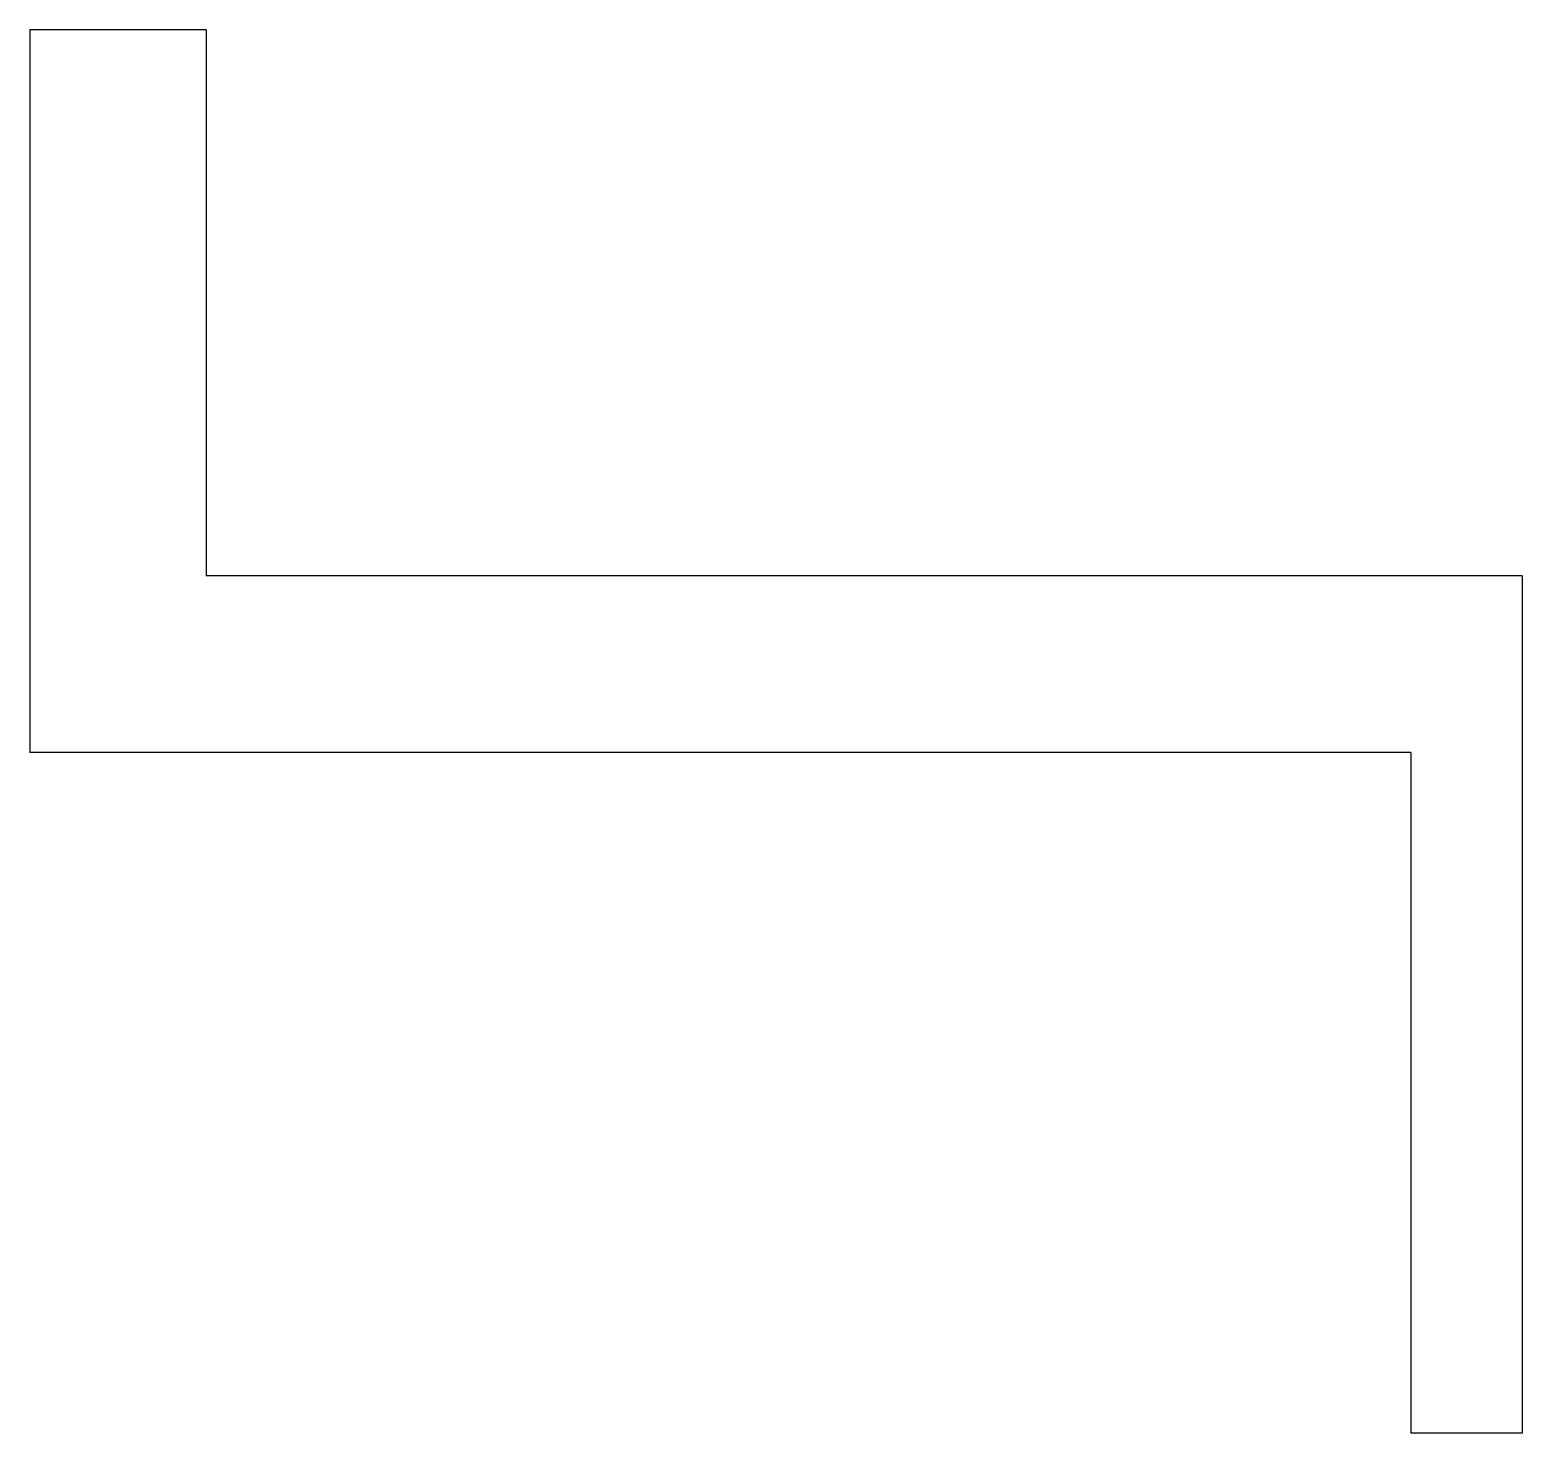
# Model space of a CAD drawing. Header units: millimetres. Extents: x 0 to 53.7, y 0 to 50.5.
import ezdxf

# ---------------------------------------------------------------- set-up
doc = ezdxf.new("R2010")
doc.units = ezdxf.units.MM

msp = doc.modelspace()

# ---------------------------------------------------------------- linework, layer by layer
for p, q in [((6.35, 50.5, 20), (0, 50.5, 20)), ((0, 50.5, 20), (0, 24.5, 20)), ((6.35, 50.5, 20), (6.35, 30.85, 20)), ((53.7, 30.85, 20), (6.35, 30.85, 20)), ((53.7, 30.85, 20), (53.7, 0, 20)), ((49.7, 24.5, 20), (0, 24.5, 20)), ((49.7, 24.5, 20), (49.7, 0, 20)), ((53.7, 0, 20), (49.7, 0, 20))]:
    msp.add_line(p, q)

doc.saveas('drawing.dxf')
